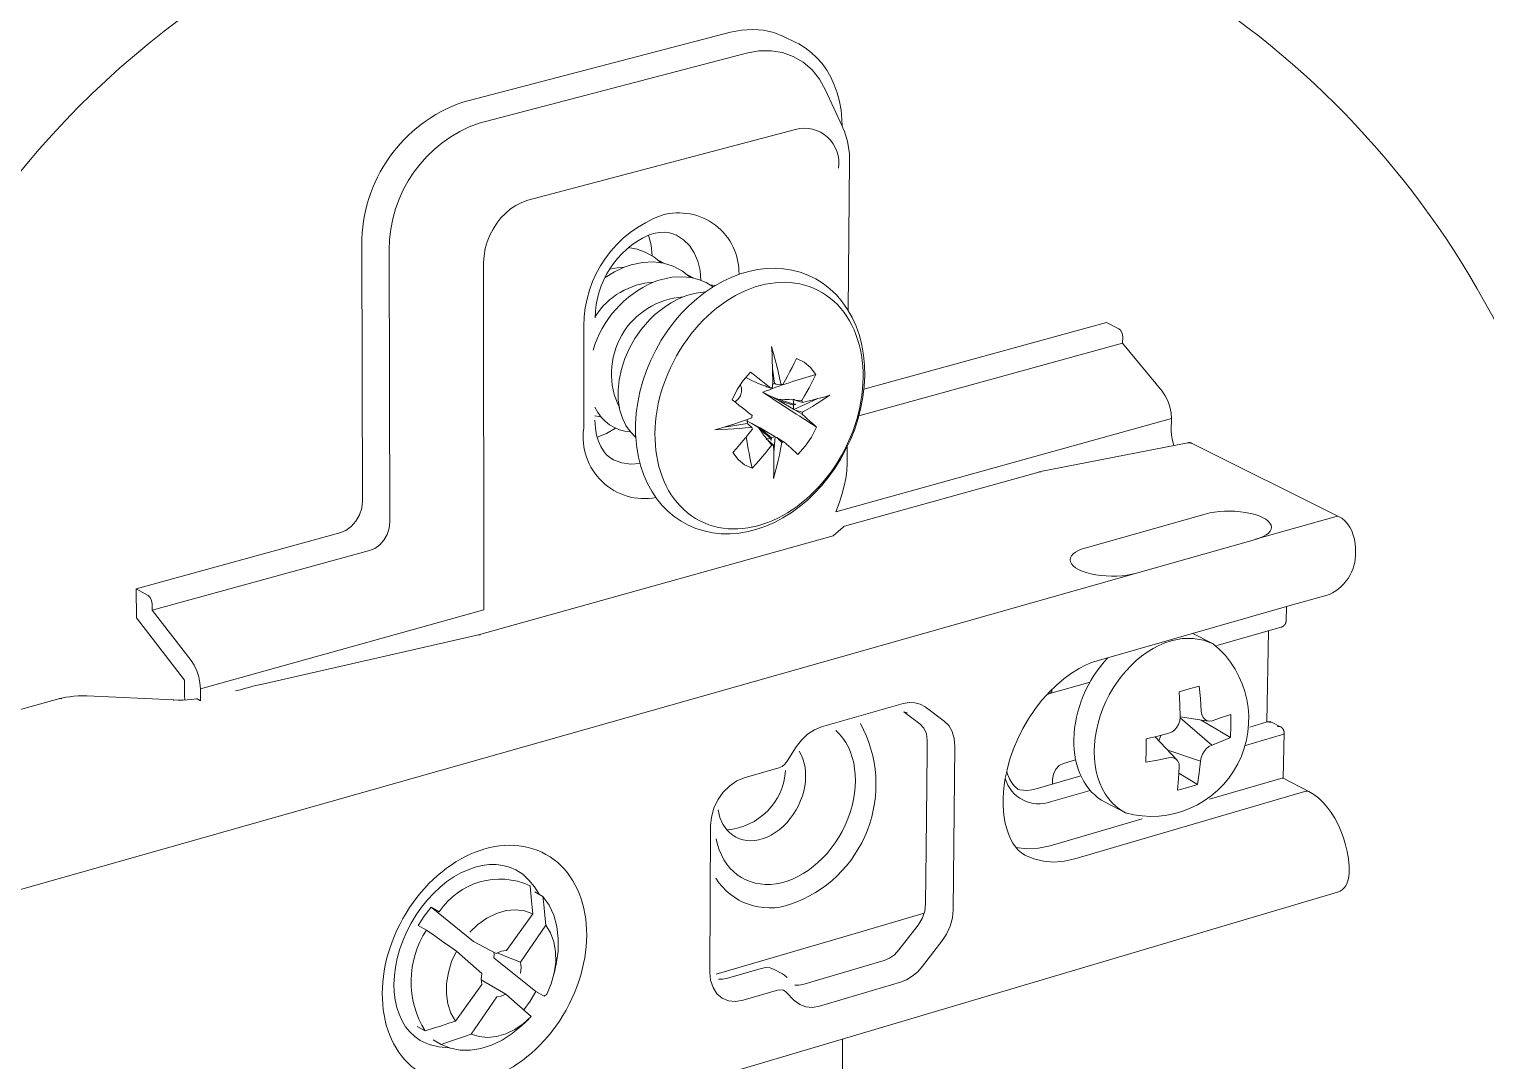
# Model space of a CAD drawing. Header units: metres. Extents: x -11.5 to 7.4, y -3.8 to 5.9.
# Drawn here: x 5.3452 to 5.4676, y -2.0267 to -1.94 of the extents above; entities that cross this region are included whole.
import ezdxf

# ---------------------------------------------------------------- set-up
doc = ezdxf.new("R2010")
doc.units = ezdxf.units.M
doc.header["$MEASUREMENT"] = 0
doc.layers.add('PDF22_Geometry_Num_Penna__7_Num_Penna__7', color=7, linetype='Continuous', lineweight=18)

msp = doc.modelspace()

# ---------------------------------------------------------------- linework, layer by layer
at = {"layer": 'PDF22_Geometry_Num_Penna__7_Num_Penna__7', "color": 7, "linetype": 'Continuous', "lineweight": 18, "flags": 128}
for points in [[(5.399074063157512, -2.073646428116184, 0.01043101759920956), (5.402273093456573, -2.073713995960441, 1.00000259239011), (5.402269947627728, -1.924506694755585)], [(5.371308224640567, -1.982324186829365), (5.371802084156782, -1.982117797777812), (5.372257859978959, -1.981776273037744), (5.372649753475656, -1.981327868253121), (5.372947051990394, -1.980806981599204), (5.373133784941798, -1.980238183201176), (5.373189067723462, -1.979669384803149), (5.37313366209117, -1.958117822347937, -0.3194802685012553), (5.381639839430145, -1.946109173663872), (5.404112904430411, -1.940247970301041)], [(5.373786121765454, -1.983806256780511), (5.37424189758763, -1.983620752335366), (5.37466204672829, -1.983312397264296), (5.375004799974619, -1.982921732273859), (5.375266471807835, -1.982453671389088), (5.375434777165353, -1.981932784735171), (5.375490059947017, -1.981392241981105), (5.37543514571723, -1.958557013335615, -0.3193340765468119), (5.383000287261625, -1.947876379917788), (5.405483180311967, -1.941990606429773)], [(5.383381738455121, -1.95961991695111), (5.383419822149158, -1.959031462452933), (5.383523016674934, -1.958425808867129), (5.383681493982374, -1.95785823897536), (5.383914910171631, -1.957290669083592), (5.384174124992327, -1.956785753011045), (5.384481251557139, -1.956301721544904), (5.384826461815985, -1.955855773772799), (5.385207298756349, -1.955465108782362), (5.385637275947085, -1.955099013917109), (5.386085680731707, -1.954802943908631), (5.386586911285477, -1.954541272075414), (5.387100426901837, -1.954363138667824), (5.409590690989733, -1.94840979733555, -0.5382089819642382), (5.413206184910646, -1.951670252947567)], [(5.397859439019001, -1.979353167292012, -0.5134539715396218), (5.391786932579585, -1.973547246710854), (5.391796760629656, -1.964937874846105, -0.3159799211716046), (5.398383028386691, -1.955621129077286, -0.5053002189632283), (5.404839811584001, -1.96058675137713)], [(5.392754012706858, -1.964238731933972, -0.2886261218034261), (5.397228846756137, -1.957299514328659), (5.39738732406358, -1.957244231546993), (5.397785360091573, -1.957131208971143), (5.398169882550715, -1.957074697683217), (5.398540891441003, -1.957057498595589), (5.398884873193591, -1.95708575423955), (5.399194456770919, -1.957148408058772), (5.399585121761357, -1.957299514328659), (5.400171119247016, -1.957680351269023), (5.400674806813305, -1.958172982278978), (5.401075299853813, -1.958789692421115), (5.401382426418625, -1.959487483976363), (5.401569159370029, -1.960271270969758), (5.401644098251845, -1.961100512694745)], [(5.39824383862752, -1.96104277290056), (5.399203302015987, -1.960838840861527), (5.400124681710416, -1.96080198567375), (5.400786846584147, -1.960868325011749), (5.401440411914063, -1.961035401863005), (5.402070635625051, -1.96128478863363), (5.402668426770797, -1.961641301150062), (5.402008718909583, -1.962086020415907), (5.401298642291746, -1.962638848232564), (5.40062910638046, -1.963232216755777), (5.399985369100616, -1.963895610135766), (5.39938831505863, -1.964597087209793), (5.398829344710675, -1.965337876484114), (5.398308458056755, -1.966131491527582), (5.397842854184505, -1.96695950474631), (5.397422705043843, -1.967809631077703), (5.397059067191112, -1.968675727990467), (5.396760540170115, -1.969571309053451), (5.396508696386972, -1.97046320459766), (5.396324420448085, -1.97136738520446), (5.396201569822162, -1.97227279431752), (5.396146287040494, -1.973174517911802), (5.396146287040494, -1.974059042418454), (5.396165943140643, -1.974304252267798), (5.395710167318464, -1.973836191383027), (5.395335472909396, -1.973287049085148), (5.395038174394662, -1.972672795955527), (5.39483424235563, -1.972000803031724), (5.394805986711667, -1.971890237468393), (5.394692964135814, -1.971126106575146), (5.394675765048186, -1.970305464393974), (5.394758074967553, -1.969447967025024), (5.394954635969032, -1.968552385962038), (5.395244563446214, -1.967670318467905), (5.395624171880318, -1.966801764542622), (5.39609100425883, -1.965983579373969), (5.396611890912748, -1.965229276530796), (5.39734899466829, -1.964380378705662), (5.397769143808949, -1.96397988566515), (5.398205263530981, -1.963617476318674), (5.398663496365677, -1.963282094109902), (5.399146299325558, -1.962972510532573), (5.399640158841772, -1.962712067205614), (5.40014384640806, -1.962489707572693, 0.5335489330961735), (5.394786330611517, -1.971796870992691)], [(5.392754012706858, -1.964128289221266, -0.2364971888628595), (5.397655998382474, -1.961239456752665), (5.397991380591249, -1.961119063139259)], [(5.409787497692463, -1.975727108217249), (5.410411578872157, -1.975045287243371), (5.410932465526075, -1.974273785312569), (5.411351386160474, -1.973426115993695, -0.004527164414576312), (5.406843382442197, -1.97050116544107), (5.407476677418833, -1.970827333852898), (5.407383310943132, -1.970779422108788)], [(5.450811130057872, -1.989712669173682), (5.450836928689315, -1.988521018102221), (5.454452422610256, -1.987487844338199, 0.3211190844202506), (5.456633881174788, -1.9836019561896), (5.45661422507464, -1.983237089830605), (5.456557713786715, -1.982856252890241), (5.456455747767196, -1.982501214581321), (5.45632429759746, -1.982156004322475), (5.456165820290018, -1.981837821201331), (5.455971716301057, -1.981551579242929), (5.455748128161877, -1.981298506953526), (5.455496284378732, -1.981084746864417), (5.455280067277107, -1.980965581757272), (5.442928419645462, -1.974803271510301), (5.442918591595388, -1.974795900472746), (5.442900164001498, -1.974795900472746), (5.442890335951427, -1.974786072422671), (5.442870679851277, -1.974777472878857), (5.442853480763649, -1.974777472878857), (5.442844881219834, -1.974768873335042), (5.442825225119687, -1.974768873335042), (5.44281539706961, -1.974760273791227), (5.442796969475722, -1.974760273791227), (5.442777313375574, -1.974760273791227), (5.442769942338019, -1.974750445741153), (5.442750286237871, -1.974750445741153), (5.442731858643983, -1.974750445741153), (5.442712202543834, -1.974750445741153), (5.442712202543834, -1.974738160678561), (5.442696231962465, -1.974738160678561), (5.442676575862317, -1.974738160678561), (5.44265691976217, -1.974738160678561), (5.44263849216828, -1.974738160678561), (5.442618836068132, -1.974750445741153), (5.442601636980504, -1.974750445741153), (5.442583209386616, -1.974750445741153), (5.442563553286467, -1.974750445741153)], [(5.441147945523946, -1.991390563022551), (5.442088981318522, -1.991201373058629), (5.443012818025471, -1.991184173970999), (5.443878914938235, -1.991335280240886), (5.444687272056816, -1.991642406805695, -0.8103097538966091), (5.437309354866326, -2.005848976038166), (5.435602959672241, -2.004954623481439)], [(5.402891523507474, -2.011340153315714, 0.3506473657170925), (5.409154079865198, -2.013537213909737, 0.4648084633911994), (5.415042310365736, -1.998339362976686)], [(5.449382868680877, -1.998238625463429), (5.449301787267769, -1.998210369819467), (5.449217020335899, -1.9982092641639, -0.2001301254312776), (5.449634958165273, -1.998255333148555), (5.450345034783115, -1.998610371457475), (5.450222184157193, -1.998584572826031), (5.450090733987452, -1.998590715357327)], [(5.408753341123438, -2.002281639562586, -0.3770588514861724), (5.403815360214423, -2.007265320904443), (5.403479978005651, -2.006791117488376), (5.403236733766322, -2.006230918634164), (5.403088084508953, -2.005598237910655)], [(5.434355165864734, -2.003969115760277), (5.431019771370897, -2.004938407198818, -0.4275364221413932), (5.427209682058493, -2.00297021732089)], [(5.38529169713636, -2.017422487805208), (5.387509273784913, -2.014346430982698), (5.38746381905332, -2.013818173291226), (5.387408536271655, -2.01324691788068), (5.38735079647747, -2.012630207738541), (5.387285685645731, -2.011971728383589, 0.369434842805498), (5.379656047522726, -2.014169034678864), (5.378966855511292, -2.013786969232242), (5.382534437688124, -2.016656759853825)], [(5.383232474944624, -2.020272499476017), (5.381006421602882, -2.023346222136635), (5.380447451254927, -2.023532955088038), (5.379843026175381, -2.023739344139591), (5.37918086130165, -2.023953104228698), (5.37847201319007, -2.024184063405436, -0.2920156793698993), (5.37857569911835, -2.015706510262302), (5.379273490673597, -2.016200369778517), (5.379927056003512, -2.016656145600694), (5.380531481083057, -2.017076294741354), (5.381090328580386, -2.017467942536801), (5.383242671546576, -2.019351242632214)]]:
    msp.add_lwpolyline(points, format="xyb", dxfattribs=at)
for points in [[(5.408585404317799, -1.94060423711622), (5.407764762136626, -1.940277454451263), (5.40689866522386, -1.940080893449784), (5.405994484617063, -1.94000718307423), (5.405053448822486, -1.940062465855896), (5.404112413027907, -1.940246741794782)], [(5.409619560886826, -1.941105959072495), (5.408585158616546, -1.940604728518724)], [(5.409619683737452, -1.941106204773745), (5.409861699470524, -1.941226598387152), (5.410402242224587, -1.941552152545849), (5.41091330082843, -1.941944046042547), (5.411387504244496, -1.94239122232091), (5.41181748143523, -1.942885081837124), (5.412208146425669, -1.943432995628745), (5.412554585190774, -1.944031278176994), (5.412842055655437, -1.944663958900503), (5.413084071388505, -1.945335951824307), (5.413272032846171, -1.946053399479703), (5.413410854053463, -1.946800331285321), (5.413484564429018, -1.947569376203604), (5.413504220529166, -1.948149231157965), (5.41210740891241, -1.945103764141311)], [(5.412107777464289, -1.945103764141311), (5.411604089898001, -1.944199583534511), (5.410980008718306, -1.943417025047375), (5.410242904962764, -1.942773287767534), (5.409403835187703, -1.94227942825132), (5.408500883087164, -1.941955102598881), (5.407531591648622, -1.94179416827892), (5.406516845478491, -1.941803996328994), (5.405482443208211, -1.941990729280398)], [(5.413568962809029, -1.948289772274022), (5.413503851977289, -1.948149722560469)], [(5.413569085659653, -1.948289649423397), (5.413691936285577, -1.948578348394318), (5.413801273342653, -1.948875646909054), (5.413949922600018, -1.949387934019157), (5.414053117125794, -1.949921105735667), (5.414110856919981, -1.950462876995991), (5.414128056007607, -1.951010790787612), (5.414024861481833, -1.96364352065137)], [(5.39551323776511, -1.958333670897686), (5.396268769114542, -1.95847249210498), (5.397003415857567, -1.958743991988272), (5.397685236831444, -1.959124828928636), (5.398308089504878, -1.95961991695111)], [(5.397535973320949, -1.959022985759745), (5.3974499778828, -1.958127404696759), (5.397228846756137, -1.957299391478032)], [(5.38339144365457, -1.988801608931831), (5.383381615604494, -1.959619671249857)], [(5.395774786747701, -1.959794856242425), (5.396734250136166, -1.959588467190873), (5.397645801780524, -1.959554069015614), (5.398493471099398, -1.959656035035131), (5.399314113280569, -1.959917706868349), (5.400086843717633, -1.96031819990886), (5.400777264235323, -1.960868570713)], [(5.398586960425726, -1.959672497019005), (5.398095557922032, -1.959432938298453)], [(5.393584114386226, -1.960868079310496), (5.39436667287336, -1.960374219794283), (5.39517748700446, -1.960001982397733)], [(5.393975270779167, -1.960159722601419), (5.394591980921305, -1.960036871975495), (5.395177978406963, -1.960002473800237)], [(5.395177364153833, -1.960002473800237), (5.395522574412681, -1.959869795124239)], [(5.395522942964558, -1.959869303721735), (5.395774786747701, -1.959794364839921)], [(5.401056012305547, -1.960922747839033), (5.400564609801849, -1.960670904055889)], [(5.413801764745156, -1.97534553417313), (5.414212085835741, -1.97448926531044), (5.414567124144661, -1.973604740803786), (5.414854594609324, -1.972699331690728), (5.415088010798577, -1.971796379590186), (5.415256316156094, -1.970902027033461), (5.415368110225685, -1.96999784642666), (5.415413564957278, -1.969112093413749), (5.415395137363387, -1.968236168450911), (5.415311598937757, -1.967378671081962), (5.415161721174131, -1.96654205831942), (5.414957789135098, -1.965728787175803), (5.414687517758065, -1.964957285245001), (5.414350907043035, -1.96423123804579), (5.413970070102669, -1.963539589021838), (5.413514294280493, -1.962899537260775), (5.413019206258019, -1.962320910812673), (5.412479892010213, -1.96180862370257), (5.411901265562111, -1.961362675930466), (5.411287012432492, -1.960978153471324), (5.410624847558761, -1.960663655868959), (5.409972510735106, -1.960419183123371), (5.409283318723674, -1.9602435067283), (5.408585527168425, -1.960130484152449), (5.407877907563103, -1.960085029420857), (5.407140803807559, -1.960102228508487), (5.406404928558274, -1.960186995440375), (5.405667824802732, -1.960344244241557), (5.40494054909726, -1.960560461343182), (5.404187474760347, -1.960851617326623), (5.403442999967249, -1.961194370572951), (5.402716952768035, -1.961610834194833), (5.402667812517668, -1.961641546851314)], [(5.397991871993749, -1.961119554541763), (5.398243715776895, -1.96104338715369)], [(5.400722472856163, -1.962292655168711), (5.401392008767449, -1.962132949355009), (5.402044345591102, -1.962060467485714)], [(5.402836363576435, -1.961537000968653), (5.402612775437253, -1.961501374287135), (5.402400243854405, -1.961462062086839)], [(5.400144214959937, -1.96248946187144), (5.40046116957482, -1.96237766780185)], [(5.40046092387357, -1.962377913503102), (5.400722595706787, -1.962293146571215)], [(5.415339731731097, -1.970239616458478), (5.43571573654684, -1.964649912978939)], [(5.43571573654684, -1.964650158680191), (5.436750138817121, -1.965162445790294)], [(5.43674989311587, -1.965162445790294), (5.436918198473384, -1.965311095047662), (5.437047191630604, -1.965571538374621), (5.437085275324641, -1.965851637801727)], [(5.437086012428395, -1.965851392100475), (5.437076184378324, -1.966374735766911), (5.440401750822083, -1.970410378828513)], [(5.407661199058971, -1.970082490507922), (5.407671027109048, -1.969468237378302), (5.407661199058971, -1.96890558151157), (5.407652599515156, -1.968387151870171), (5.407635400427528, -1.967855208659921), (5.40761574432738, -1.967275353705559), (5.407577660633345, -1.966652501032125), (5.407736137940786, -1.967240955530301), (5.407887244210674, -1.967790097828181), (5.408007637824076, -1.968283957344395), (5.408126802931223, -1.968769217316795), (5.408249653557148, -1.969288875464453), (5.408371275676812, -1.969867501912555)], [(5.414919828291687, -1.972475989252798), (5.43707593867707, -1.966375227169415)], [(5.40837188992994, -1.969867256211304), (5.408445600305496, -1.969858656667489), (5.408520539187309, -1.969858656667489), (5.408744127326491, -1.969467991677051), (5.408938231315451, -1.969104353824315), (5.409115136216782, -1.968768971615543), (5.409293269624373, -1.968432360900511), (5.409480002575778, -1.968069951554036), (5.409674106564735, -1.967669458513524)], [(5.409675335070995, -1.96766958136415), (5.410308015794504, -1.967964422866367), (5.410857158092385, -1.968423884207323), (5.411287135283118, -1.969011110199239), (5.411090574281637, -1.969411603239752), (5.410905069836495, -1.969782612130041), (5.410728164935163, -1.970117994338814), (5.410550031527574, -1.970453376547587), (5.410355927538612, -1.970808414856506), (5.410131110893172, -1.971199079846945)], [(5.405818808221991, -1.968824131546583), (5.405192270029779, -1.969504724014201), (5.404671383375861, -1.970278682957522), (5.404252462741463, -1.971134951820212)], [(5.405408487131405, -1.969253617334813), (5.405864262953584, -1.969485805017809)], [(5.405929496635947, -1.969504724014201), (5.405864385804207, -1.969486296420313), (5.405743992190803, -1.969418728576055)], [(5.405744483593306, -1.969419097127933), (5.406459474236186, -1.969764307386779)], [(5.407512795502857, -1.970155586630346), (5.407225325038194, -1.96992339894735), (5.406943997104827, -1.969699810808169), (5.406684782284128, -1.969493421756616), (5.406423110450909, -1.969299317767656), (5.406143011023804, -1.969073272615956), (5.405818685371367, -1.968823885845331)], [(5.40766156761085, -1.968545629177613), (5.407822501930811, -1.96974587979289), (5.407784418236773, -1.969793791537001)], [(5.404933423760957, -1.969858656667489), (5.405053817374363, -1.97012892804452), (5.405062416918177, -1.970463081747035), (5.404959222392401, -1.970808292005881), (5.404746690809551, -1.971109276039394), (5.404475190926259, -1.971302151522094)], [(5.406459474236186, -1.96976455308803), (5.406749401713366, -1.969867747613806), (5.407101983009765, -1.969997969277286)], [(5.407066110626996, -1.969968116575187), (5.4071865042404, -1.970035684419445), (5.407513286905358, -1.97015607803285)], [(5.40766156761085, -1.970081876254792), (5.407589085741554, -1.970118731442569), (5.407512918353483, -1.970155586630346)], [(5.40766156761085, -1.969811482027134), (5.40772913545511, -1.969802882483319), (5.407784418236773, -1.969794282939504)], [(5.407822379080184, -1.969745511241013), (5.407942772693589, -1.969811850579012)], [(5.408371767079316, -1.969867870464432), (5.40794178988858, -1.969811359176508)], [(5.410168826035331, -1.971357680005012), (5.410606174263622, -1.971256942491754), (5.410996839254059, -1.971162347509793), (5.411361705613052, -1.971067752527832), (5.411716743921971, -1.970978071570907), (5.412088981318522, -1.970873648538872), (5.41247964630896, -1.970753254925466), (5.412088981318522, -1.971011241239907), (5.411716743921971, -1.971256942491754), (5.411361705613052, -1.971480530630936), (5.411009124316653, -1.971695519226302), (5.410617230819955, -1.971926478403041), (5.410178654085406, -1.972169722642369)], [(5.441176815421036, -1.972708791188923), (5.441148559777075, -1.972217388685228), (5.4410453652513, -1.971723529169013), (5.440886887943856, -1.971235812184095), (5.440663299804676, -1.970789864411992), (5.440401627971456, -1.970410255977886)], [(5.395710044467839, -1.973836437084279), (5.395251811633143, -1.973778697290095), (5.394796035810966, -1.973659532182949), (5.39436605862023, -1.973471570725286), (5.393968022592237, -1.973239383042289), (5.393603156233244, -1.972940856021294), (5.393267774024473, -1.972599331281225), (5.392979075053551, -1.972197609734454), (5.39273705932048, -1.971757804493646)], [(5.404251971338956, -1.97113470611896), (5.404568925953839, -1.971376721852031), (5.404858853431021, -1.971610138041286), (5.405127896301794, -1.97181407008032), (5.405379740084939, -1.972010631081798), (5.405651239968231, -1.972224391170905), (5.405948538482965, -1.972466406903976)], [(5.408184665576032, -1.971199325548197), (5.407383679495011, -1.970779176407536)], [(5.407476554568209, -1.97082757955415), (5.408100635747902, -1.971076966324776), (5.408734544977667, -1.971273527326255), (5.40943233653292, -1.97148974442788), (5.409610469940507, -1.97148974442788)], [(5.409396341299523, -1.971142937110898), (5.409021646890455, -1.971115909973195), (5.408688721694199, -1.971098710885565), (5.408100267196026, -1.971076597772899)], [(5.408184174173529, -1.971199939801326), (5.408779999709262, -1.971384215740211), (5.40943233653292, -1.971583233754209), (5.409422508482843, -1.971749082099206), (5.409415137445288, -1.971916158950463)], [(5.408184665576032, -1.971199448398822), (5.408743635923987, -1.971525002557521), (5.409415628847793, -1.971916896054219), (5.409441427479235, -1.971954979748254)], [(5.409431967981041, -1.971087654329231), (5.409396341299523, -1.971142937110898), (5.409422139930966, -1.971311242468412), (5.409431967981041, -1.971489375876002)], [(5.409609978538004, -1.97148974442788), (5.409431845130413, -1.971583110903583)], [(5.40943233653292, -1.971087162926728), (5.409555187158842, -1.971153502264726)], [(5.409561943943267, -1.972010385380546), (5.409441550329861, -1.971955102598881)], [(5.411416742693467, -1.971060381490276), (5.40944253313487, -1.971955962553262)], [(5.410130619490671, -1.971199325548197), (5.409554450055088, -1.971153870816604)], [(5.409554695756338, -1.97115399366723), (5.410168948885959, -1.971357925706264), (5.41014929278581, -1.971274387280636), (5.410130865191919, -1.971199448398822)], [(5.392736567917977, -1.972850683661866), (5.392773423105753, -1.973521448079411), (5.392866789581456, -1.974098846021254), (5.392914701325564, -1.974263465859991), (5.393697259812702, -1.973967395851514), (5.394460162199689, -1.973521448079411)], [(5.393248240774948, -1.972567144417233), (5.392737182171105, -1.972495891054197)], [(5.405929005233446, -1.973454740189534), (5.40538969098564, -1.973501423427385), (5.404886003419351, -1.973546878158976), (5.404410571497026, -1.973575133802939), (5.403935139574697, -1.973613217496976), (5.403395825326893, -1.973640244634678), (5.402817198878791, -1.973670957291159), (5.403395825326893, -1.973491595377311), (5.403925311524626, -1.973323290019795), (5.404410571497026, -1.973174640762427), (5.404878632381797, -1.973016163454985), (5.405379862935563, -1.972838030047395), (5.405919177183369, -1.972643926058436)], [(5.403618553511691, -1.973425993143068), (5.405519052694737, -1.973138522678406)], [(5.40551892984411, -1.973138154126528), (5.405641780470035, -1.973203264958268)], [(5.405519175545363, -1.973138276977154), (5.4055572592394, -1.97308053718297), (5.405529003595436, -1.972941715975676), (5.405519175545363, -1.972793066718308)], [(5.405528512192934, -1.972923534083039), (5.405919177183369, -1.973128694628332), (5.406469547987511, -1.97347144787466)], [(5.405641780470035, -1.973203019257015), (5.405929250934697, -1.97345486304016), (5.405948907034846, -1.973539629972047), (5.405967334628734, -1.973613340347601)], [(5.405948415632341, -1.97246628405335), (5.405928759532193, -1.972549822478978), (5.40592015998838, -1.972644417460939)], [(5.405967580329984, -1.973157318824172), (5.406627288191197, -1.97350130057676)], [(5.409561329690137, -1.97201087678305), (5.410149784188313, -1.972356087041897), (5.410169440288461, -1.972262720566194), (5.410178039832276, -1.972169354090492)], [(5.410178531234779, -1.972169354090492), (5.409561821092641, -1.97201087678305)], [(5.41135187756298, -1.973425993143068), (5.411147945523945, -1.973239260191663), (5.410951384522468, -1.973063583796592), (5.410763423064804, -1.972895278439077), (5.410579147125917, -1.972728201587819), (5.410382586124438, -1.972550068180229), (5.410149169935185, -1.97235596419127)], [(5.412981122563984, -1.98055243510229), (5.441176569719783, -1.972708422637046)], [(5.441380747460073, -1.97498263342415), (5.441260353846667, -1.974553884739676), (5.441184186458592, -1.974105479955053), (5.441157159320888, -1.973677959776838), (5.441176815421036, -1.972708668338298)], [(5.394291979692801, -1.976182392636923), (5.393975025077914, -1.975978460597889), (5.393687554613255, -1.975726616814745), (5.393445538880185, -1.97542931830001), (5.393221950741001, -1.975066908953534), (5.393025389739524, -1.974618504168911), (5.392914824176193, -1.974263465859991)], [(5.405938464731641, -1.976890872196627), (5.405305784008133, -1.976603401731964), (5.404755413203995, -1.976148854416046), (5.404316836469444, -1.975559171411612), (5.404633791084331, -1.975216418165283), (5.404913890511436, -1.974888406994066), (5.405165734294579, -1.97459233698559), (5.405417578077722, -1.974292581458335), (5.405676792898424, -1.97397808385597), (5.405967948881861, -1.973613217496976)], [(5.4054444823648, -1.974253883511168), (5.405519421246613, -1.974713344852124), (5.405622615772392, -1.975279686237634), (5.405686498097872, -1.975607697408851), (5.405761436979684, -1.975988534349216), (5.405844975405312, -1.976408683489875), (5.405938341881015, -1.976890257943496)], [(5.406469056585005, -1.973471816426537), (5.406778640162333, -1.973914078679864), (5.40696291610122, -1.974153637400415), (5.407169305152774, -1.974425137283707)], [(5.407169428003398, -1.974424400179951), (5.40732790531084, -1.974404744079804), (5.407486382618281, -1.974366660385768), (5.406953210901772, -1.973901056513515), (5.406469179435634, -1.973471079322782)], [(5.407532574453629, -1.974553516187798), (5.407560830097591, -1.974338527592431), (5.407075570125192, -1.973901179364142), (5.406627165340572, -1.97350068632363)], [(5.406627411041821, -1.973501054875507), (5.407179010352221, -1.973829066046724), (5.407848546263507, -1.974219731037163)], [(5.407254194935286, -1.974534842892657), (5.407131344309361, -1.974479560110992), (5.407169428003398, -1.974425505835585)], [(5.407532083051125, -1.974553884739676), (5.407486628319534, -1.974367151788271)], [(5.40784879196476, -1.974220345290292), (5.407709970757464, -1.974285456122032), (5.407561321500097, -1.974338281891179)], [(5.407755179787806, -1.975559171411612), (5.407886629957542, -1.974254497764299)], [(5.408007146421573, -1.974311377604102), (5.407886752808171, -1.974253637809918)], [(5.405938464731641, -1.976891240748504), (5.406255419346524, -1.976547258995917), (5.406526919229815, -1.976231532887293), (5.406778763012962, -1.975942833916371), (5.407028149783585, -1.975643078389116), (5.407299649666877, -1.975310153192863), (5.407589577144059, -1.974953886377683), (5.407662059013351, -1.974953886377683), (5.407735769388907, -1.974945286833869)], [(5.408446091707999, -1.974729929686625), (5.40833306913215, -1.975290128540838), (5.408229874606373, -1.975795044613385), (5.408126680080599, -1.976250820435562), (5.408017343023523, -1.976716424307814), (5.407887121360046, -1.97720782681151), (5.407736015090158, -1.97774099852802), (5.407755671190307, -1.977248367518065), (5.407774098784197, -1.976790134683369), (5.407774098784197, -1.976360157492635), (5.407764270734122, -1.975933865820679), (5.407755671190307, -1.975468261948428), (5.407736015090158, -1.974944918281991), (5.407253212130277, -1.974534597191405)], [(5.407253703532783, -1.974534597191405), (5.407589085741554, -1.974953517825806)], [(5.408585404317799, -1.974654499402307), (5.408817592000794, -1.974853517416304), (5.409021524039826, -1.975039021861449), (5.40920948549749, -1.975206098712705), (5.409396218448894, -1.975364576020148), (5.409581722894041, -1.975543937933996), (5.409788111945593, -1.975726985366623)], [(5.413940831653699, -1.975075139945471), (5.413933460616144, -1.976483008118559)], [(5.442563184734588, -1.974750691442405), (5.430041020434162, -1.977201561429588)], [(5.442676453011691, -1.974786686675801), (5.442618713217508, -1.974760888044357), (5.442563430435841, -1.974751059994284)], [(5.396518647287673, -1.976489519201733), (5.395736088800534, -1.976547258995917), (5.394983014463623, -1.976444064470141), (5.394292593945929, -1.976182392636923)], [(5.413933706317396, -1.976483008118558), (5.413895622623359, -1.977097261248179), (5.413802256147656, -1.97774099852802), (5.413672034484179, -1.978373679251528), (5.413503729126665, -1.979024787568926), (5.413281369493742, -1.979742235224322), (5.412981613966485, -1.980553049355419)], [(5.430033772247233, -1.977207703960885), (5.4137081525682, -1.981756862638848), (5.41364304173646, -1.981782661270292), (5.413587758954794, -1.981831801520662)], [(5.430172962006404, -1.977226745807902), (5.430107851174665, -1.977200947176458), (5.430041511836668, -1.977200947176458)], [(5.444017736145529, -1.980739536605571), (5.434018923701579, -1.983563872495562)], [(5.455031049058357, -1.980943468644606), (5.448248466001099, -1.982862395421537)], [(5.455280558679609, -1.980965213205394), (5.455160165066204, -1.980927129511358), (5.455031171908981, -1.980943100092728)], [(5.371308347491192, -1.982323572576235), (5.354192798287469, -1.987021380511567), (5.355189116863713, -1.987570522809446)], [(5.382961957866339, -1.990896212103833), (5.412740949590303, -1.982575539210004)], [(5.413587636104168, -1.981831924371287), (5.412741195291552, -1.982575170658127), (5.412806306123294, -1.982555514557979)], [(5.448247851747968, -1.982863009674666), (5.438240439760204, -1.985705773158547)], [(5.373785998914826, -1.983806011079259), (5.355534081421307, -1.988828144667029), (5.355524253371234, -1.98829497295052)], [(5.438239825507075, -1.98570626456105), (5.340477754409322, -2.013423822782009)], [(5.354192306884967, -1.987020889109063), (5.354211962985115, -1.989469302083727), (5.358235320984123, -1.994689225179235)], [(5.355188502610583, -1.987570768510698), (5.3553568079681, -1.987739073868213), (5.355478430087766, -1.987998288688913), (5.355523884819357, -1.988295587203649)], [(5.358794905585206, -1.993046098057502), (5.355534449973185, -1.988827407563274)], [(5.383391689355822, -1.988801117529326), (5.359577095520464, -1.995423994772886), (5.359541468838946, -1.994920307206598), (5.35943827431317, -1.994409248602754), (5.359269968955653, -1.993905561036466), (5.359056208866548, -1.993438728657956), (5.358794537033329, -1.993045606654999)], [(5.434943128960404, -1.993065385605773), (5.450837542942445, -1.988521140952845)], [(5.444977445235248, -1.991798549951245), (5.45040007186353, -1.990243261027048)], [(5.450400194714154, -1.990243629578925), (5.450419850814303, -1.990243629578925), (5.450425993345599, -1.990233801528851), (5.450445649445745, -1.990223973478778), (5.450465305545894, -1.990223973478778), (5.450475133595969, -1.990215373934963), (5.450493561189855, -1.990215373934963), (5.450500932227413, -1.990206774391148), (5.450510760277485, -1.990198174847333), (5.450529187871375, -1.990189575303519), (5.450548843971523, -1.990176061734667), (5.450558672021595, -1.990168690697112), (5.450568500071672, -1.990160091153297), (5.450584470653041, -1.990160091153297), (5.450594298703114, -1.990152720115742), (5.450594298703114, -1.990141663559409), (5.450613954803263, -1.990131835509334), (5.450623782853338, -1.990124464471779), (5.450632382397149, -1.990114636421705), (5.450642210447226, -1.990103579865372), (5.450652038497299, -1.990094980321557), (5.450659409534854, -1.990086380777742), (5.450669237584925, -1.990075324221409), (5.450679065635002, -1.990069181690114), (5.450679065635002, -1.990056896627521), (5.450687665178817, -1.990049525589965), (5.450697493228891, -1.990037240527373), (5.450707321278966, -1.990029869489818), (5.450717149329039, -1.990018812933484), (5.45072697737911, -1.990001613845855), (5.450735576922927, -1.989991785795781), (5.450742947960482, -1.989972129695634), (5.450752776010557, -1.989953702101745), (5.450762604060632, -1.989937731520374), (5.450762604060632, -1.989926674964042), (5.450772432110705, -1.989916846913967), (5.450772432110705, -1.989898419320079), (5.450782260160778, -1.989891048282524), (5.450782260160778, -1.989868935169857), (5.450790859704595, -1.989862792638561), (5.450790859704595, -1.989843136538413), (5.450800687754667, -1.989834536994598), (5.450800687754667, -1.989823480438266), (5.450800687754667, -1.989805052844377), (5.450810515804742, -1.989785396744229), (5.450810515804742, -1.989768197656599), (5.450810515804742, -1.989749770062711), (5.450810515804742, -1.989732570975082), (5.450810515804742, -1.989721514418748)], [(5.36254025261775, -1.995599179765454), (5.362940745658262, -1.995498442252196), (5.363295783967184, -1.99539524772642), (5.363639765719771, -1.995311709300791), (5.363994804028689, -1.99521711431883), (5.364375640969053, -1.995126204855646), (5.364795790109712, -1.995032838379944), (5.382961712165086, -1.990896457805085)], [(5.383103481787401, -1.990923362092162), (5.383038370955662, -1.990896334954459), (5.38296220356759, -1.990896334954459)], [(5.44297399722768, -1.990766727544109), (5.444687763459319, -1.991642652506947)], [(5.449198101339489, -1.99821933791516), (5.449327094496711, -1.990552230351246)], [(5.430732055204984, -1.99589918099396), (5.430870876412278, -1.995740703686518), (5.431504785642044, -1.995117851013084), (5.432138694871812, -1.994577308259018), (5.432781203645398, -1.994109247374248), (5.433415112875164, -1.99371858238381), (5.433944599072895, -1.993449539513037), (5.434458114689258, -1.993225951373855), (5.434943374661657, -1.993065017053895)], [(5.358281389968845, -1.996364662015586), (5.3582555913374, -1.996020680262999), (5.358245763287327, -1.995682841041708), (5.358235935237253, -1.994688979477983)], [(5.434338703880858, -1.994858021939255), (5.430945569592842, -1.995824856365276), (5.431048764118616, -1.995760974039795), (5.431113874950356, -1.995638123413872), (5.4311396735818, -1.995469818056356)], [(5.443504220529167, -1.995199669529949), (5.44267620731044, -1.995440456756759), (5.441829766497824, -1.995683700996089)], [(5.443503606276035, -1.995199669529949), (5.443606800801813, -1.996253727900376), (5.443681739683626, -1.99729795822073), (5.443727194415221, -1.997585428685392), (5.443830388940993, -1.997828672924721), (5.44397166716081, -1.997987150232163), (5.44413014446825, -1.99808911625168), (5.444343904557355, -1.998144399033345), (5.444585920290427, -1.998107543845569)], [(5.347781715523002, -1.996253727900376), (5.33599788348438, -1.999524011562472), (5.336070365353676, -1.999515412018657), (5.336146532741747, -1.999541210650101)], [(5.347781469821753, -1.996253605049751), (5.347942404141714, -1.996208150318159), (5.348266729794153, -1.996141810980159), (5.348602112002922, -1.996086528198494), (5.348944865249253, -1.996049673010717), (5.349309731608246, -1.996020188860496), (5.349674597967239, -1.996009132304161), (5.350037007313716, -1.996020188860496), (5.357350305074968, -1.996364170613083)], [(5.347930241929745, -1.996271541241135), (5.34785776006045, -1.996243285597173), (5.347781592672376, -1.996254342153506)], [(5.359224391373438, -1.996271541241135), (5.358859525014443, -1.996325595516542), (5.358478688074079, -1.996355079666763), (5.358096622627455, -1.996374735766912), (5.357721928218387, -1.996383335310726), (5.357350919328097, -1.996364907716838)], [(5.359373163481431, -1.99630753647453), (5.359344907837469, -1.996290337386901), (5.359315423687246, -1.996280509336827), (5.359298224599616, -1.996280509336827), (5.359269968955653, -1.996271909793013), (5.359250312855506, -1.996271909793013), (5.359224514224062, -1.996271909793013)], [(5.359372917780179, -1.996307905026409), (5.359586677869288, -1.996429527146073), (5.359576849819211, -1.995424609026016)], [(5.427339289468843, -2.002363089527574), (5.427367545112805, -2.002214440270206), (5.427610789352135, -2.00135080036996), (5.42790808786687, -2.000472418394605), (5.428270497213347, -1.999627206088248), (5.428690646354006, -1.998768480213039), (5.429174677820146, -1.997938009981794), (5.429698021486583, -1.997156680000917), (5.43026681988461, -1.996419576245374), (5.430732423756861, -1.995898689591456)], [(5.430722472856162, -1.99589918099396), (5.430946060995343, -1.995824242112147)], [(5.441829397945943, -1.995683086742959), (5.441874852677538, -1.996745744657201), (5.441901879815243, -1.997808402571444)], [(5.411762198653566, -1.998629659005745), (5.418629548642713, -1.996671420028518)], [(5.418629425792089, -1.996671788580395), (5.419130656345857, -1.996580879117212), (5.419615916318257, -1.9965993067111), (5.420074149152953, -1.996719700324506), (5.420472185180946, -1.996953116513761)], [(5.420045524957111, -1.998368847126908), (5.418694168071951, -1.997371300044406), (5.418787534547652, -1.997390956144554), (5.418890729073427, -1.997420440294776), (5.418981638536611, -1.997454838470034)], [(5.420472185180948, -1.996952379410006), (5.422065557799179, -1.998135430937653)], [(5.446169956261089, -1.997577566245332), (5.445394768811509, -1.997847837622365), (5.44458641169293, -1.998108280949324)], [(5.446131626865801, -1.999524011562472), (5.44616971055984, -1.998552263111413), (5.44616971055984, -1.997578057647837)], [(5.409655556120221, -2.000314186788414), (5.410094132854772, -1.999735560340313), (5.410605191458615, -1.999244157836618), (5.411173989856641, -1.998871920440068), (5.411762444354816, -1.998629904706998)], [(5.42004503355461, -1.998368110023153), (5.420380415763381, -1.998730519369628), (5.420584347802414, -1.999215779342028), (5.420649458634156, -1.999783349233796)], [(5.422065312097926, -1.998136045190782), (5.422458434100886, -1.998518110637406), (5.422747133071805, -1.999018112684917), (5.422924037973138, -1.999609024195611), (5.4229793207548, -2.000260132513008)], [(5.441901879815243, -1.997808648272695), (5.441874852677538, -1.998126831393838), (5.441781486201835, -1.9984143018585), (5.441642664994539, -1.99865631759157), (5.441464531586952, -1.998862706643123), (5.441232343903957, -1.999037154531935), (5.440960844020662, -1.999160005157859), (5.440019808226086, -1.999403249397188), (5.439050516787546, -1.999635437080184)], [(5.44427928512812, -1.998136045190782), (5.441900897010234, -1.997789606425677)], [(5.441901388412736, -1.997862948249354), (5.444557418945212, -2.000165168979168)], [(5.443681739683626, -1.998054472375169), (5.44613138116455, -1.99952376586122)], [(5.447753623679876, -1.998636907192675), (5.44921677463463, -1.99820938701446)], [(5.449634712464025, -1.998255947401685), (5.449524146900689, -1.998219092213907), (5.449382868680877, -1.998238748314055)], [(5.45057722246611, -2.002943558735065), (5.450652161347923, -1.99912167576257), (5.450652161347923, -1.999102019662423), (5.450652161347923, -1.999086049081053), (5.450642333297852, -1.999078678043497), (5.450642333297852, -1.999066392980905), (5.450642333297852, -1.999049193893275), (5.450642333297852, -1.999038137336942), (5.450642333297852, -1.999018481236794), (5.450632505247778, -1.999012338705499), (5.450632505247778, -1.999001282149165), (5.450632505247778, -1.998982854555277), (5.450623905703964, -1.998963198455129), (5.450623905703964, -1.998943542354981), (5.450614077653887, -1.998937399823685), (5.450614077653887, -1.998917743723537), (5.450604249603815, -1.998909144179722), (5.450604249603815, -1.998898087623389), (5.450594421553738, -1.998889488079574), (5.450594421553738, -1.998872288991945), (5.450584593503667, -1.99886246094187), (5.45057722246611, -1.998842804841723), (5.450568622922296, -1.998834205297909), (5.450558794872224, -1.998817006210279), (5.450558794872224, -1.998805949653947), (5.450548966822147, -1.998794893097613), (5.450539138772076, -1.998788750566317), (5.450529310722001, -1.998769094466168), (5.450520711178186, -1.998759266416094), (5.450510883128112, -1.99875189537854), (5.450510883128112, -1.998740838822206), (5.450501055078037, -1.998731010772132), (5.450493684040483, -1.998722411228317), (5.450483855990408, -1.998713811684503), (5.450474027940336, -1.998705212140688), (5.450465428396521, -1.998694155584355), (5.450445772296375, -1.99868555604054), (5.450435944246298, -1.998675727990467), (5.450426116196226, -1.998668356952912), (5.450419973664928, -1.998656071890319), (5.450410145614855, -1.998648700852764), (5.450390489514707, -1.998648700852764), (5.450390489514707, -1.998636415790171), (5.450370833414558, -1.998630273258875), (5.450362233870743, -1.9986204452088), (5.450345034783115, -1.998610617158727)], [(5.420642456148478, -2.000659642748512), (5.420649827186033, -1.999783717785674)], [(5.439050885339423, -1.999635068528307), (5.43904105728935, -2.000614188016921), (5.43902508670798, -2.001581022442942)], [(5.441642296442664, -2.001395517997797), (5.439797080041286, -1.999458163626977)], [(5.440272143411732, -1.999336418656686), (5.440188604986107, -1.999569834845941), (5.440123494154367, -1.999803251035196)], [(5.446131258313924, -1.999524011562472), (5.445358527876861, -1.99984956572117), (5.44455754179584, -2.000165291829795), (5.444315526062768, -2.000288142455719), (5.444091937923588, -2.000472418394605), (5.443923632566072, -2.00068863549623), (5.443784811358777, -2.000923280191746), (5.443671788782929, -2.001199694100074), (5.443607906457446, -2.001508049171143)], [(5.45065265275043, -1.999121552911944), (5.450585084906171, -1.99922474743772), (5.450426607598727, -1.999299686319534), (5.447390968632149, -2.000184210826187)], [(5.408892530882607, -2.001507680619265), (5.409655433269595, -2.000313572535284)], [(5.420613709102012, -2.003503020485521), (5.420641964745974, -2.000660257001642)], [(5.422979566456053, -2.000259518259878), (5.422840745248761, -2.013992989731915)], [(5.43902447245485, -2.001581022442942), (5.43999130688087, -2.001415174097945), (5.440932342675447, -2.001218613096467)], [(5.440876814192531, -2.000594777618025), (5.44360778360682, -2.001507557768639)], [(5.440932465526076, -2.00121849024584), (5.441202736903108, -2.001190234601878), (5.44142632504229, -2.001247974396062), (5.441594630399807, -2.001357311453135), (5.441726080569543, -2.001518245773095), (5.441816990032725, -2.001741833912276), (5.441836646132874, -2.002020704833123), (5.441781363351211, -2.00299613880296), (5.44169782492558, -2.003949459660129)], [(5.405276545559163, -2.002905352190402), (5.408194247924856, -2.002077338971675)], [(5.408194247924856, -2.002077707523553), (5.408455919758074, -2.001956085403887), (5.408695478478625, -2.001768123946224), (5.408892039480104, -2.001507680619265)], [(5.428263126175791, -2.003855601781924), (5.428001454342571, -2.003620957086409), (5.427759438609504, -2.003313830521599), (5.427562877608024, -2.002979676819086), (5.427404400300583, -2.002598839878722), (5.427339289468843, -2.002362966676948)], [(5.431178371528967, -2.003008669566804), (5.43125331041078, -2.002588520426144), (5.431449871412257, -2.002188027385632), (5.431747169926995, -2.001871072770749), (5.432102208235912, -2.001696624881936)], [(5.432102208235912, -2.001696870583188), (5.433126782456117, -2.001395886549674)], [(5.441810233248301, -2.002521443984389), (5.443374121716312, -2.003464936791485)], [(5.443374613118818, -2.003464568239608), (5.443503606276035, -2.002495276801068), (5.443606800801813, -2.001507557768639)], [(5.402445207183494, -2.006941240953255), (5.402520146065308, -2.006204137197712), (5.402732677648155, -2.005458433898354), (5.403069288363186, -2.004758185330587), (5.403517693147808, -2.004116905063264), (5.404057007395615, -2.003577590815458), (5.404652832931346, -2.003167269724872), (5.40527691411104, -2.002905597891655)], [(5.420565674507275, -2.008894320204194), (5.420613586251385, -2.003502406232393)], [(5.433573467331978, -2.00274687488296), (5.429817923697483, -2.003836559934905), (5.429445686300934, -2.003920098360534), (5.429080819941941, -2.003959410560829), (5.428738066695612, -2.003949582510756), (5.428440768180877, -2.003902899272904), (5.428262634773285, -2.003856216035054)], [(5.431168789180143, -2.003445280691338), (5.431178617230218, -2.003009160969308)], [(5.441697456373703, -2.003949091108252), (5.44254389718632, -2.003718131931515), (5.443374367417565, -2.003463831135853)], [(5.450361742468241, -2.002950929772619), (5.444380145492005, -2.004692951648221)], [(5.450558549170971, -2.002934222087494), (5.450483610289156, -2.002925622543679), (5.45036198816949, -2.002951421175124)], [(5.456110783209603, -2.010910667527484), (5.456100955159531, -2.010322213029307), (5.456045672377863, -2.009716559443503), (5.455952305902162, -2.009110905857698), (5.455813484694868, -2.00852490837204), (5.455635351287279, -2.007937682380124), (5.455421591198171, -2.007371340994615), (5.455179575465099, -2.006828341228031), (5.454899476037994, -2.006306226067854), (5.454600949016998, -2.005833251158047), (5.4542753948583, -2.005383617867166), (5.453922813561899, -2.004974525282838), (5.453548119152829, -2.00461825846766), (5.453137798062246, -2.004302532359035), (5.452720105934104, -2.00405191708215), (5.450577591017989, -2.002943804436316)], [(5.452468507852211, -2.00403324378701), (5.433069165512562, -2.009727370298585)], [(5.452720474485981, -2.004052285634028), (5.452607451910131, -2.004025258496324), (5.452468630702837, -2.00403262953388)], [(5.402390047252453, -2.019228637707542), (5.402445330034119, -2.00694111810263)], [(5.438715011728146, -2.00635340070821), (5.43097419378868, -2.008618766250247)], [(5.430974439489932, -2.008618520548994), (5.429995320001318, -2.008823681094288), (5.429035856612852, -2.008877735369694), (5.428114476918424, -2.008775769350177)], [(5.419886187695289, -2.015279358635965), (5.42022279841032, -2.014727759325566), (5.420445158043243, -2.01412456275228), (5.420520096925056, -2.013509081116401), (5.420565551656651, -2.008894811606698)], [(5.428858091757141, -2.009400587633627), (5.429623451156644, -2.009727370298585), (5.430431808275227, -2.009922702793803), (5.431290534150435, -2.009986585119283), (5.432166459113272, -2.009922702793803), (5.433069411213811, -2.009727370298585)], [(5.388051045045238, -2.012697407030921), (5.387660380054799, -2.012063497801154), (5.38719231917003, -2.011494699403126), (5.386671432516112, -2.011013124949504), (5.386074378474122, -2.010628602490362)], [(5.455141491771064, -2.01252959307591), (5.455347880822616, -2.012436226600207), (5.455532156761501, -2.012313375974283), (5.455700462119019, -2.012156127173101), (5.455830683782498, -2.011980450778029), (5.455952305902162, -2.011737206538699), (5.45603707283405, -2.011477991718), (5.456091127109456, -2.011205263328449), (5.456110783209603, -2.010910421826232)], [(5.345401238944476, -2.045102945137137), (5.455141246069813, -2.012529101673405)], [(5.386477205676526, -2.018408609779499), (5.388619720592638, -2.015289432387291), (5.388561980798455, -2.014746432620707), (5.388506698016789, -2.014167806172605), (5.388441587185049, -2.013553553042986), (5.388367876809495, -2.012875417587885)], [(5.387676719188049, -2.012493597842513), (5.388367139705737, -2.012875663289137)], [(5.389476358007206, -2.018556890484989), (5.389634835314649, -2.017467205433044), (5.389654491414795, -2.016404547518802), (5.389531640788874, -2.015399629398744), (5.389279797005727, -2.014458593604167), (5.388879303965215, -2.013609695779032), (5.388368245361374, -2.012875049036007)], [(5.378966855511292, -2.013786969232242), (5.378388229063193, -2.014524072987784), (5.377884541496901, -2.015325059068808)], [(5.387508782382408, -2.014346553833325), (5.386810990827161, -2.014093481543921), (5.386056687983988, -2.014003800586996), (5.38526307294052, -2.014067682912478), (5.38445471582194, -2.014299870595473), (5.383662329284732, -2.014692992598429), (5.382906797935298, -2.015221250289903), (5.382209006380052, -2.015884643669892)], [(5.413643410288339, -2.016258232423326), (5.420400194714155, -2.014282794358469)], [(5.422840376696884, -2.013993235433167), (5.422765437815068, -2.014673827900786), (5.422578704863666, -2.015363019912219), (5.42228140634893, -2.016032555823504), (5.421880913308417, -2.01663698090305)], [(5.37788466434753, -2.015324936218183), (5.37857508486522, -2.015707001664806)], [(5.388694168071948, -2.021101618350378), (5.389066405468498, -2.020214636831207), (5.389318249251643, -2.019304313693111), (5.389437414358788, -2.018398904580051), (5.389428814814975, -2.01751315156714), (5.389288765101421, -2.016687595360931), (5.389011122686831, -2.015940663555313), (5.388619229190137, -2.015289555237917)], [(5.419886679097795, -2.015279235785338), (5.418265050835595, -2.017375067463601)], [(5.382534806239999, -2.016656514152572), (5.383436529834283, -2.017141774124972), (5.38442547737297, -2.017671260322704)], [(5.402929975753388, -2.019407016816383), (5.413643778840216, -2.016258355273953)], [(5.421880544756538, -2.016637349454928), (5.420258916494342, -2.018744237689523)], [(5.381090328580386, -2.017467696835548), (5.380689835539876, -2.018353449848459), (5.380420792669101, -2.019267458505334), (5.380269686399213, -2.020180238655948), (5.380262315361659, -2.021073362706416), (5.380382708975064, -2.021911203975217), (5.38063455275821, -2.022677791880982), (5.381006790154759, -2.023346099286009)], [(5.384247958218511, -2.017569662855065), (5.384257786268583, -2.017794479500505), (5.384247958218511, -2.018026667183502)], [(5.384247958218511, -2.018026544332876), (5.387779913713823, -2.020877907360571)], [(5.384425600223594, -2.017671506023956), (5.384864176958146, -2.017477402034996), (5.38529169713636, -2.017422119253331)], [(5.386484453863455, -2.019323355540129), (5.386532365607565, -2.018856523161618), (5.3864770828259, -2.018408118376995), (5.38545987964325, -2.018000254298928), (5.384528671898746, -2.017615731839786)], [(5.417036176024482, -2.018268928617823), (5.410214280766924, -2.020272622326643)], [(5.418264682283718, -2.017375313164854), (5.417892444887171, -2.017774577699107), (5.417482123796585, -2.01807556173262), (5.417036176024482, -2.018269665721579)], [(5.383233089197752, -2.020272622326643), (5.383187634466159, -2.019824217542021), (5.383242917247827, -2.019351242632214)], [(5.389308421201569, -2.01934202883527), (5.389476726559083, -2.018557013335616)], [(5.405175808045907, -2.021595232165341), (5.404549269853693, -2.021697198184857), (5.403964500874293, -2.021643143909451), (5.403431329157785, -2.021419555770269), (5.40298538138568, -2.021048546879978), (5.402658598720725, -2.020532574251098), (5.402454666681688, -2.019918321121478), (5.402389555849949, -2.019229129110045)], [(5.403796686919282, -2.019769303312233), (5.406692276172311, -2.018919176980839), (5.407085398175267, -2.018856523161618), (5.407457635571815, -2.018883550299321), (5.407793017780588, -2.019016228975319)], [(5.407793509183092, -2.019015860423441), (5.408491300738341, -2.019386869313732)], [(5.408892530882607, -2.019694364430419), (5.408817592000794, -2.019631710611199), (5.40874388162524, -2.019565371273199), (5.408660343199612, -2.019500260441459), (5.408575576267724, -2.019442520647275), (5.408492037842096, -2.019387237865609)], [(5.420258547942463, -2.018744114838897), (5.419858054901953, -2.019202347673595), (5.419402279079774, -2.019581956107699), (5.418917019107376, -2.019881711634953), (5.418413331541085, -2.020075815623914)], [(5.38318738876491, -2.019898173618827), (5.384173879291078, -2.020466972016854), (5.385236537205321, -2.021091053196549)], [(5.386755339493616, -2.022414031587124), (5.387304481791498, -2.021669556794024), (5.387779913713823, -2.020878398763074)], [(5.387779913713823, -2.020877661659319), (5.388469105725257, -2.021260955612202)], [(5.403796072666154, -2.019769794714737), (5.403450862407308, -2.019833677040217), (5.403114251692275, -2.019823848990143)], [(5.408071888701436, -2.020747562846465), (5.405176299448408, -2.021595232165341)], [(5.408770171659187, -2.020896334954459), (5.408566239620153, -2.020764884784721), (5.408334051937159, -2.020712059015572), (5.40807238010394, -2.020747685697091)], [(5.409516366361048, -2.021642529656322), (5.408770663061691, -2.020896826356963)], [(5.410214526468176, -2.020272622326643), (5.409861945171773, -2.020337733158382), (5.40952533445674, -2.020330362120827)], [(5.418413454391713, -2.020075692773288), (5.411594016146676, -2.022097814075996)], [(5.384480760154636, -2.021316361244493), (5.382330874200967, -2.024447823699294)], [(5.385236537205321, -2.021090684644671), (5.384854471758699, -2.021251618964631), (5.384481005855886, -2.021316729796371)], [(5.387379297822685, -2.02296477094314), (5.385236782906572, -2.021091298897801)], [(5.388468614322752, -2.021260955612202), (5.388536182167012, -2.021213043868091), (5.388591464948675, -2.021177417186573), (5.388646747730343, -2.021138104986277), (5.388694659474453, -2.0211012497985)], [(5.411594261847927, -2.022098428329125), (5.41100826436227, -2.022201622854901), (5.410446837001798, -2.02215371111079), (5.409945606448028, -2.021969435171904), (5.409516857763554, -2.021642652506947)], [(5.382330874200967, -2.024447455147417), (5.383000410112253, -2.024658758224006), (5.383717857767648, -2.024726326068264), (5.384473389117082, -2.02465138718645), (5.385236291504068, -2.024427799047269), (5.385990594347241, -2.024064161194534), (5.386716641546453, -2.023569073172061), (5.387378806420182, -2.022964648092515)], [(5.387165660584206, -2.023180496642263), (5.386587034136102, -2.023729638940143)], [(5.377783926834271, -2.023794749771883), (5.378473118845704, -2.024182957749802)], [(5.386587648389233, -2.023730130342646), (5.385786662308206, -2.024399666253933), (5.384938992989333, -2.024958636601886), (5.384053239976419, -2.02538861379262), (5.383158887419693, -2.025666256207209), (5.382273134406782, -2.025805077414502), (5.381407037494018, -2.025789106833132), (5.380586395312848, -2.025620801475616), (5.379823492925858, -2.025313674910807), (5.380521284481109, -2.025071659177736), (5.381174849811023, -2.024846842532296), (5.381769446840496, -2.024641681987002), (5.382330874200967, -2.024447577998043)], [(5.378052724003792, -2.024987260797727), (5.378808255353222, -2.025321414500239), (5.379626440521877, -2.025529032058051), (5.380485166397087, -2.025592914383531)], [(5.379134792316929, -2.024922641368491), (5.379823984328363, -2.025313306358928)], [(5.413504220529166, -2.031480162079058), (5.413549675260757, -2.024864655873055)]]:
    msp.add_lwpolyline(points, dxfattribs=at)
for points in [[(5.408585035765922, -1.974654622252933), (5.408007637824076, -1.974311869006605), (5.408446214558627, -1.974729561134747), (5.408521153440439, -1.974692705946969)], [(5.357324015041019, -1.996413188012826), (5.357331386078574, -1.996383703862604)]]:
    msp.add_lwpolyline(points, close=True, dxfattribs=at)
at = {"layer": 'PDF22_Geometry_Num_Penna__7_Num_Penna__7', "color": 7, "linetype": 'Continuous', "lineweight": 18}
for centre, radius, start, end in [((5.402289921014113, -1.999112957459316), 0.07462020441551243, 99.99243650178951, 260.6126301269182), ((5.401228690306597, -1.969524364588694), 0.009022083944559611, 113.326288105757, 163.4845887302159), ((5.42308390358831, -2.01155751303108), 0.04415155870833498, 105.4970069528333, 111.5818604795006)]:
    msp.add_arc(centre, radius, start, end, dxfattribs=at)
for centre, major_axis, ratio in [((5.406522856522844, -1.97162431608541), (0.004966760848731157, 0.009683790758136634), 0.7433142009770581), ((5.38345054466901, -2.018581677846572), (0.005170154937935933, 0.00923652097727734), 0.7424845873897654)]:
    msp.add_ellipse(centre, major_axis=major_axis, ratio=ratio, dxfattribs=at)
for centre, major_axis, ratio, start_param, end_param in [((5.405746015942881, -1.971304578961803), (0.005284105278193786, 0.01030791367048201), 0.7780104360328087, 2.223999146331888, 4.719136169049495), ((5.446173286376615, -1.981790048899967), (-0.003404763478450867, 7.839687686983533e-05), 0.3822798872372553, 2.234577404611566, 5.406657850580933), ((5.436085095037537, -1.984647386125609), (-0.003431100003486343, 7.179423446346261e-05), 0.3819987275928093, 5.366709063888463, 8.540951972490681), ((5.441025863829271, -1.99875349414814), (0.003717332159689945, 0.007094574870762482), 0.7244706859315448, 0.6069082400607988, 3.141656892724594), ((5.439181514940373, -1.997916864893588), (0.003520010252842099, 0.007067508151146873), 0.7243360796068382, 1.170706149828594, 3.130110079876323), ((5.408699374814862, -2.00487487916871), (0.003491319817936045, 0.006503684327096693), 0.7356489795752189, 2.414733949762294, 6.105563367105747), ((5.406751377521543, -2.003836114442006), (0.002181172003056453, 0.004050153070010776), 0.7347647610878654, 2.854128849986118, 5.903016867543922), ((5.430349715004079, -2.003714718188188), (0.0009473198889606842, 0.005867573587753361), 0.5418695736920008, 1.426408488699624, 2.964835997072187), ((5.382188711133116, -2.017878013059154), (0.004010936553367373, 0.007182205185960467), 0.6838286794323571, 0.02539509105813753, 3.115857876988195)]:
    msp.add_ellipse(centre, major_axis=major_axis, ratio=ratio, start_param=start_param, end_param=end_param, dxfattribs=at)

doc.saveas('drawing.dxf')
